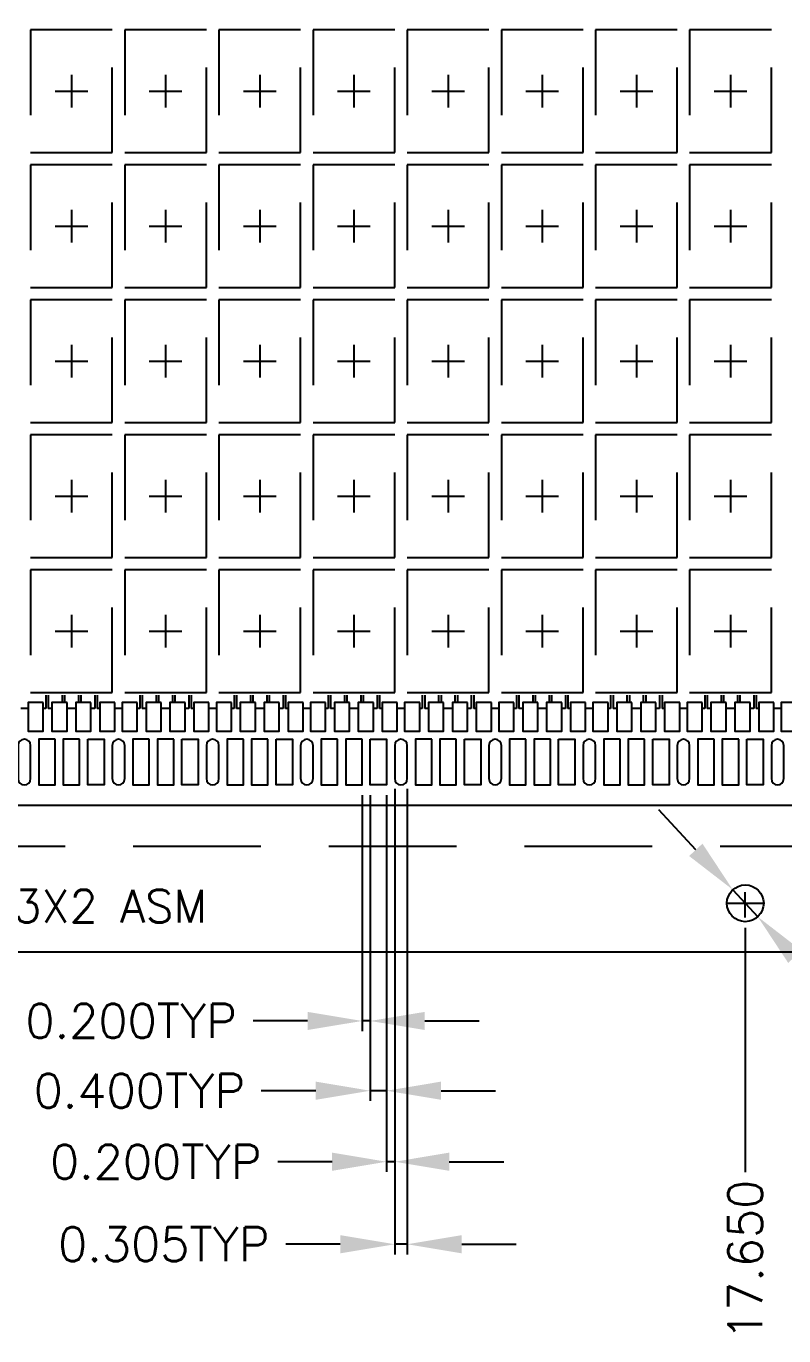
# Model space of a CAD drawing. Header units: millimetres. Extents: x 403.54 to 411.78, y 94.48 to 99.97.
# Drawn here: x 406.59 to 407.703, y 94.486 to 96.409 of the extents above; entities that cross this region are included whole.
import ezdxf

# ---------------------------------------------------------------- set-up
doc = ezdxf.new("R2010")
doc.units = ezdxf.units.MM
doc.header["$LTSCALE"] = 0.5
doc.header["$PDMODE"] = 98
doc.linetypes.add('CENTER', pattern=[50.8, 31.75, -6.35, 6.35, -6.35])
doc.linetypes.add('HIDDEN', pattern=[0.375, 0.25, -0.125])
for name, color, linetype in [('1D', 4, 'Continuous'), ('BTM', 7, 'HIDDEN'), ('CEN', 2, 'CENTER'), ('DIMENSION', 3, 'Continuous')]:
    doc.layers.add(name, color=color, linetype=linetype)
doc.styles.add('ROMANS', font='romans.shx', dxfattribs={"bigfont": 'AllInOneBig.shx'})
doc.styles.add('SIMPLEX', font='simplex.shx', dxfattribs={"bigfont": 'AllInOneBig.shx'})
doc.dimstyles.new('Standard2', dxfattribs={"dimtxt": 0.05, "dimasz": 0.08, "dimexe": 0.015, "dimexo": 0.015, "dimgap": 0.01, "dimtad": 1, "dimdec": 3, "dimlfac": 16.666667, "dimrnd": 0.0005, "dimzin": 1, "dimtxsty": 'SIMPLEX', "dimcen": 0.015, "dimclrd": 256, "dimclre": 256, "dimclrt": 256, "dimazin": 3, "dimtp": 0.03, "dimtm": 0.05, "dimtfac": 0.8, "dimtdec": 3, "dimtmove": 0, "dimatfit": 3, "dimfxl": 0.05, "dimtzin": 4, "dimlwd": -1, "dimlwe": -1})

# ---------------------------------------------------------------- blocks, each defined once
blk = doc.blocks.new('*D11')
at = {"layer": 'Defpoints', "color": 0, "ltscale": 0.1, "transparency": 16777216}
for p in [(406.5872, 97.1071), (408.492, 95.0491), (409.1126, 95.0491)]:
    blk.add_point(p, dxfattribs=at)
at = {"layer": 'DIMENSION', "ltscale": 0.1, "transparency": 16777216}
blk.add_line((408.507, 95.0491), (409.1126, 95.0491), dxfattribs=at)
at = {"layer": 'DIMENSION', "ltscale": 0.1, "transparency": 16777216, "insert": (409.2464, 95.0491), "char_height": 0.05, "attachment_point": 5, "style": 'SIMPLEX'}
blk.add_mtext('\\A1;34.300', dxfattribs=at)
blk = doc.blocks.new('*D27')
at = {"layer": 'Defpoints', "color": 0, "transparency": 16777216}
for p in [(406.5872, 97.1071), (408.492, 95.1871), (409.1126, 95.1485)]:
    blk.add_point(p, dxfattribs=at)
at = {"layer": 'DIMENSION', "transparency": 16777216}
for p, q in [((408.507, 95.1871), (408.7926, 95.1871)), ((408.7926, 95.1871), (408.9526, 95.1485)), ((408.9526, 95.1485), (409.1126, 95.1485))]:
    blk.add_line(p, q, dxfattribs=at)
at = {"layer": 'DIMENSION', "transparency": 16777216, "insert": (409.2464, 95.1485), "char_height": 0.05, "attachment_point": 5, "style": 'SIMPLEX'}
blk.add_mtext('\\A1;32.000', dxfattribs=at)
blk = doc.blocks.new('*D28')
at = {"layer": 'Defpoints', "color": 0, "ltscale": 0.1, "transparency": 16777216}
for p in [(406.5872, 97.1071), (408.492, 95.1871), (408.492, 94.7262)]:
    blk.add_point(p, dxfattribs=at)
at = {"layer": 'DIMENSION', "ltscale": 0.1, "transparency": 16777216}
blk.add_line((408.492, 95.1721), (408.492, 94.7262), dxfattribs=at)
at = {"layer": 'DIMENSION', "color": 1, "ltscale": 0.1, "transparency": 16777216, "insert": (408.492, 94.5972), "char_height": 0.05, "attachment_point": 5, "rotation": 90, "style": 'SIMPLEX'}
blk.add_mtext('\\A1;{\\C256;31.747}', dxfattribs=at)
blk = doc.blocks.new('*D29')
at = {"layer": 'Defpoints', "color": 0, "ltscale": 0.1, "transparency": 16777216}
for p in [(406.5872, 97.1071), (407.6462, 95.1002), (407.6462, 94.7262)]:
    blk.add_point(p, dxfattribs=at)
at = {"layer": 'DIMENSION', "ltscale": 0.1, "transparency": 16777216}
blk.add_line((407.6462, 95.0852), (407.6462, 94.7262), dxfattribs=at)
at = {"layer": 'DIMENSION', "ltscale": 0.1, "transparency": 16777216, "insert": (407.6462, 94.5972), "char_height": 0.05, "attachment_point": 5, "rotation": 90, "style": 'SIMPLEX'}
blk.add_mtext('\\A1;17.650', dxfattribs=at)
blk = doc.blocks.new('*D30')
at = {"layer": 'Defpoints', "color": 0, "ltscale": 0.1, "transparency": 16777216}
for p in [(407.6279, 95.1409), (407.6646, 95.1012)]:
    blk.add_point(p, dxfattribs=at)
at = {"layer": 'DIMENSION', "linetype": 'ByBlock', "ltscale": 0.1, "transparency": 16777216}
for p, q in [((407.5735, 95.1995), (407.5191, 95.2582)), ((407.6279, 95.1409), (407.6646, 95.1012)), ((407.7733, 94.9839), (407.7189, 95.0426))]:
    blk.add_line(p, q, dxfattribs=at)
at = {"layer": 'DIMENSION', "ltscale": 0.1, "transparency": 16777216}
for points in [[(407.5833, 95.2086), (407.5637, 95.1905), (407.6279, 95.1409)], [(407.7287, 95.0516), (407.7092, 95.0335), (407.6646, 95.1012)]]:
    blk.add_solid(points, dxfattribs=at)
at = {"layer": 'DIMENSION', "ltscale": 0.1, "transparency": 16777216, "insert": (407.9573, 94.7853), "char_height": 0.05, "attachment_point": 5, "rotation": 312.8162, "style": 'SIMPLEX'}
blk.add_mtext('\\A1;∅0.900%%P0.025', dxfattribs=at)
blk = doc.blocks.new('*D51')
at = {"layer": 'Defpoints', "color": 0, "transparency": 16777216}
for p in [(408.612, 95.1183), (404.7345, 95.0491), (408.492, 95.0491), (408.492, 95.0491), (408.0789, 94.9762)]:
    blk.add_point(p, dxfattribs=at)
at = {"layer": 'DIMENSION', "transparency": 16777216}
blk.add_line((408.479, 95.0416), (408.1157, 94.8318), dxfattribs=at)
blk.add_arc((408.492, 95.0491), 0.4195, 190.9423, 199.0577, dxfattribs=at)
for points in [[(408.0669, 94.9681), (408.0934, 94.9707), (408.0725, 95.0491)], [(408.1076, 94.9176), (408.0834, 94.9065), (408.1287, 94.8393)]]:
    blk.add_solid(points, dxfattribs=at)
at = {"layer": 'DIMENSION', "transparency": 16777216, "insert": (408.1776, 94.7713), "char_height": 0.05, "attachment_point": 5, "rotation": 311.4489, "style": 'SIMPLEX'}
blk.add_mtext('\\A1;30°', dxfattribs=at)
blk = doc.blocks.new('*D135')
at = {"layer": 'Defpoints', "color": 0, "ltscale": 0.1, "transparency": 16777216}
for p in [(407.1313, 95.3042), (407.1496, 95.3042), (407.1313, 94.6202)]:
    blk.add_point(p, dxfattribs=at)
at = {"layer": 'DIMENSION', "ltscale": 0.1, "transparency": 16777216}
for p, q in [((407.1313, 95.2892), (407.1313, 94.6052)), ((407.1496, 95.2892), (407.1496, 94.6052)), ((407.0513, 94.6202), (406.9713, 94.6202)), ((407.1496, 94.6202), (407.1313, 94.6202)), ((407.2296, 94.6202), (407.3096, 94.6202))]:
    blk.add_line(p, q, dxfattribs=at)
for points in [[(407.0513, 94.6336), (407.0513, 94.6069), (407.1313, 94.6202)], [(407.2296, 94.6336), (407.2296, 94.6069), (407.1496, 94.6202)]]:
    blk.add_solid(points, dxfattribs=at)
at = {"layer": 'DIMENSION', "ltscale": 0.1, "transparency": 16777216, "insert": (406.7922, 94.6202), "char_height": 0.05, "attachment_point": 5, "style": 'SIMPLEX'}
blk.add_mtext('\\A1;0.305TYP', dxfattribs=at)
blk = doc.blocks.new('*D136')
at = {"layer": 'Defpoints', "color": 0, "ltscale": 0.1, "transparency": 16777216}
for p in [(407.1313, 95.3042), (407.1193, 95.2951), (407.1193, 94.7414)]:
    blk.add_point(p, dxfattribs=at)
at = {"layer": 'DIMENSION', "ltscale": 0.1, "transparency": 16777216}
for p, q in [((407.1313, 95.2892), (407.1313, 94.7264)), ((407.1193, 95.2801), (407.1193, 94.7264)), ((407.0393, 94.7414), (406.9593, 94.7414)), ((407.1313, 94.7414), (407.1193, 94.7414)), ((407.2113, 94.7414), (407.2913, 94.7414))]:
    blk.add_line(p, q, dxfattribs=at)
for points in [[(407.0393, 94.7548), (407.0393, 94.7281), (407.1193, 94.7414)], [(407.2113, 94.7548), (407.2113, 94.7281), (407.1313, 94.7414)]]:
    blk.add_solid(points, dxfattribs=at)
at = {"layer": 'DIMENSION', "ltscale": 0.1, "transparency": 16777216, "insert": (406.7802, 94.7414), "char_height": 0.05, "attachment_point": 5, "style": 'SIMPLEX'}
blk.add_mtext('\\A1;0.200TYP', dxfattribs=at)
blk = doc.blocks.new('*D137')
at = {"layer": 'Defpoints', "color": 0, "ltscale": 0.1, "transparency": 16777216}
for p in [(407.0953, 95.2951), (407.1193, 95.2951), (407.0953, 94.8457)]:
    blk.add_point(p, dxfattribs=at)
at = {"layer": 'DIMENSION', "ltscale": 0.1, "transparency": 16777216}
for p, q in [((407.0953, 95.2801), (407.0953, 94.8307)), ((407.1193, 95.2801), (407.1193, 94.8307)), ((407.0153, 94.8457), (406.9353, 94.8457)), ((407.1193, 94.8457), (407.0953, 94.8457)), ((407.1993, 94.8457), (407.2793, 94.8457))]:
    blk.add_line(p, q, dxfattribs=at)
for points in [[(407.0153, 94.8591), (407.0153, 94.8324), (407.0953, 94.8457)], [(407.1993, 94.8591), (407.1993, 94.8324), (407.1193, 94.8457)]]:
    blk.add_solid(points, dxfattribs=at)
at = {"layer": 'DIMENSION', "ltscale": 0.1, "transparency": 16777216, "insert": (406.7562, 94.8457), "char_height": 0.05, "attachment_point": 5, "style": 'SIMPLEX'}
blk.add_mtext('\\A1;0.400TYP', dxfattribs=at)
blk = doc.blocks.new('*D139')
at = {"layer": 'Defpoints', "color": 0, "ltscale": 0.1, "transparency": 16777216}
for p in [(407.0833, 95.2951), (407.0953, 95.2951), (407.0833, 94.9482)]:
    blk.add_point(p, dxfattribs=at)
at = {"layer": 'DIMENSION', "ltscale": 0.1, "transparency": 16777216}
for p, q in [((407.0833, 95.2801), (407.0833, 94.9332)), ((407.0953, 95.2801), (407.0953, 94.9332)), ((407.0033, 94.9482), (406.9233, 94.9482)), ((407.0953, 94.9482), (407.0833, 94.9482)), ((407.1753, 94.9482), (407.2553, 94.9482))]:
    blk.add_line(p, q, dxfattribs=at)
for points in [[(407.0033, 94.9615), (407.0033, 94.9349), (407.0833, 94.9482)], [(407.1753, 94.9615), (407.1753, 94.9349), (407.0953, 94.9482)]]:
    blk.add_solid(points, dxfattribs=at)
at = {"layer": 'DIMENSION', "ltscale": 0.1, "transparency": 16777216, "insert": (406.7442, 94.9482), "char_height": 0.05, "attachment_point": 5, "style": 'SIMPLEX'}
blk.add_mtext('\\A1;0.200TYP', dxfattribs=at)

msp = doc.modelspace()

# ---------------------------------------------------------------- linework, layer by layer
msp.add_line((408.492031, 95.049054), (404.734511, 95.049054))
at = {"color": 1, "linetype": 'HIDDEN'}
for points in [[(406.716361, 96.223854), (406.716361, 96.403854), (406.596361, 96.403854), (406.596361, 96.223854)], [(406.854661, 96.223854), (406.854661, 96.403854), (406.734661, 96.403854), (406.734661, 96.223854)], [(406.992961, 96.223854), (406.992961, 96.403854), (406.872961, 96.403854), (406.872961, 96.223854)], [(407.131261, 96.223854), (407.131261, 96.403854), (407.011261, 96.403854), (407.011261, 96.223854)], [(407.269561, 96.223854), (407.269561, 96.403854), (407.149561, 96.403854), (407.149561, 96.223854)], [(407.407861, 96.223854), (407.407861, 96.403854), (407.287861, 96.403854), (407.287861, 96.223854)], [(407.546161, 96.223854), (407.546161, 96.403854), (407.426161, 96.403854), (407.426161, 96.223854)], [(407.684461, 96.223854), (407.684461, 96.403854), (407.564461, 96.403854), (407.564461, 96.223854)], [(406.716361, 96.025554), (406.716361, 96.205554), (406.596361, 96.205554), (406.596361, 96.025554)], [(406.854661, 96.025554), (406.854661, 96.205554), (406.734661, 96.205554), (406.734661, 96.025554)], [(406.992961, 96.025554), (406.992961, 96.205554), (406.872961, 96.205554), (406.872961, 96.025554)], [(407.131261, 96.025554), (407.131261, 96.205554), (407.011261, 96.205554), (407.011261, 96.025554)], [(407.269561, 96.025554), (407.269561, 96.205554), (407.149561, 96.205554), (407.149561, 96.025554)], [(407.407861, 96.025554), (407.407861, 96.205554), (407.287861, 96.205554), (407.287861, 96.025554)], [(407.546161, 96.025554), (407.546161, 96.205554), (407.426161, 96.205554), (407.426161, 96.025554)], [(407.684461, 96.025554), (407.684461, 96.205554), (407.564461, 96.205554), (407.564461, 96.025554)], [(406.716361, 95.827254), (406.716361, 96.007254), (406.596361, 96.007254), (406.596361, 95.827254)], [(406.854661, 95.827254), (406.854661, 96.007254), (406.734661, 96.007254), (406.734661, 95.827254)], [(406.992961, 95.827254), (406.992961, 96.007254), (406.872961, 96.007254), (406.872961, 95.827254)], [(407.131261, 95.827254), (407.131261, 96.007254), (407.011261, 96.007254), (407.011261, 95.827254)], [(407.269561, 95.827254), (407.269561, 96.007254), (407.149561, 96.007254), (407.149561, 95.827254)], [(407.407861, 95.827254), (407.407861, 96.007254), (407.287861, 96.007254), (407.287861, 95.827254)], [(407.546161, 95.827254), (407.546161, 96.007254), (407.426161, 96.007254), (407.426161, 95.827254)], [(407.684461, 95.827254), (407.684461, 96.007254), (407.564461, 96.007254), (407.564461, 95.827254)], [(406.716361, 95.628954), (406.716361, 95.808954), (406.596361, 95.808954), (406.596361, 95.628954)], [(406.854661, 95.628954), (406.854661, 95.808954), (406.734661, 95.808954), (406.734661, 95.628954)], [(406.992961, 95.628954), (406.992961, 95.808954), (406.872961, 95.808954), (406.872961, 95.628954)], [(407.131261, 95.628954), (407.131261, 95.808954), (407.011261, 95.808954), (407.011261, 95.628954)], [(407.269561, 95.628954), (407.269561, 95.808954), (407.149561, 95.808954), (407.149561, 95.628954)], [(407.407861, 95.628954), (407.407861, 95.808954), (407.287861, 95.808954), (407.287861, 95.628954)], [(407.546161, 95.628954), (407.546161, 95.808954), (407.426161, 95.808954), (407.426161, 95.628954)], [(407.684461, 95.628954), (407.684461, 95.808954), (407.564461, 95.808954), (407.564461, 95.628954)], [(406.716361, 95.430654), (406.716361, 95.610654), (406.596361, 95.610654), (406.596361, 95.430654)], [(406.854661, 95.430654), (406.854661, 95.610654), (406.734661, 95.610654), (406.734661, 95.430654)], [(406.992961, 95.430654), (406.992961, 95.610654), (406.872961, 95.610654), (406.872961, 95.430654)], [(407.131261, 95.430654), (407.131261, 95.610654), (407.011261, 95.610654), (407.011261, 95.430654)], [(407.269561, 95.430654), (407.269561, 95.610654), (407.149561, 95.610654), (407.149561, 95.430654)], [(407.407861, 95.430654), (407.407861, 95.610654), (407.287861, 95.610654), (407.287861, 95.430654)], [(407.546161, 95.430654), (407.546161, 95.610654), (407.426161, 95.610654), (407.426161, 95.430654)], [(407.684461, 95.430654), (407.684461, 95.610654), (407.564461, 95.610654), (407.564461, 95.430654)]]:
    msp.add_lwpolyline(points, close=True, dxfattribs=at)
at = {"ltscale": 0.02}
for points in [[(406.614811, 95.416104), (406.592611, 95.416104), (406.592611, 95.374104), (406.614811, 95.374104)], [(406.649911, 95.416104), (406.627711, 95.416104), (406.627711, 95.374104), (406.649911, 95.374104)], [(406.685011, 95.416104), (406.662811, 95.416104), (406.662811, 95.374104), (406.685011, 95.374104)], [(406.720111, 95.416104), (406.697911, 95.416104), (406.697911, 95.374104), (406.720111, 95.374104)], [(406.753111, 95.416104), (406.730911, 95.416104), (406.730911, 95.374104), (406.753111, 95.374104)], [(406.788211, 95.416104), (406.766011, 95.416104), (406.766011, 95.374104), (406.788211, 95.374104)], [(406.823311, 95.416104), (406.801111, 95.416104), (406.801111, 95.374104), (406.823311, 95.374104)], [(406.858411, 95.416104), (406.836211, 95.416104), (406.836211, 95.374104), (406.858411, 95.374104)], [(406.891411, 95.416104), (406.869211, 95.416104), (406.869211, 95.374104), (406.891411, 95.374104)], [(406.926511, 95.416104), (406.904311, 95.416104), (406.904311, 95.374104), (406.926511, 95.374104)], [(406.961611, 95.416104), (406.939411, 95.416104), (406.939411, 95.374104), (406.961611, 95.374104)], [(406.996711, 95.416104), (406.974511, 95.416104), (406.974511, 95.374104), (406.996711, 95.374104)], [(407.029711, 95.416104), (407.007511, 95.416104), (407.007511, 95.374104), (407.029711, 95.374104)], [(407.064811, 95.416104), (407.042611, 95.416104), (407.042611, 95.374104), (407.064811, 95.374104)], [(407.099911, 95.416104), (407.077711, 95.416104), (407.077711, 95.374104), (407.099911, 95.374104)], [(407.135011, 95.416104), (407.112811, 95.416104), (407.112811, 95.374104), (407.135011, 95.374104)], [(407.168011, 95.416104), (407.145811, 95.416104), (407.145811, 95.374104), (407.168011, 95.374104)], [(407.203111, 95.416104), (407.180911, 95.416104), (407.180911, 95.374104), (407.203111, 95.374104)], [(407.238211, 95.416104), (407.216011, 95.416104), (407.216011, 95.374104), (407.238211, 95.374104)], [(407.273311, 95.416104), (407.251111, 95.416104), (407.251111, 95.374104), (407.273311, 95.374104)], [(407.306311, 95.416104), (407.284111, 95.416104), (407.284111, 95.374104), (407.306311, 95.374104)], [(407.341411, 95.416104), (407.319211, 95.416104), (407.319211, 95.374104), (407.341411, 95.374104)], [(407.376511, 95.416104), (407.354311, 95.416104), (407.354311, 95.374104), (407.376511, 95.374104)], [(407.411611, 95.416104), (407.389411, 95.416104), (407.389411, 95.374104), (407.411611, 95.374104)], [(407.444611, 95.416104), (407.422411, 95.416104), (407.422411, 95.374104), (407.444611, 95.374104)], [(407.479711, 95.416104), (407.457511, 95.416104), (407.457511, 95.374104), (407.479711, 95.374104)], [(407.514811, 95.416104), (407.492611, 95.416104), (407.492611, 95.374104), (407.514811, 95.374104)], [(407.549911, 95.416104), (407.527711, 95.416104), (407.527711, 95.374104), (407.549911, 95.374104)], [(407.582911, 95.416104), (407.560711, 95.416104), (407.560711, 95.374104), (407.582911, 95.374104)], [(407.618011, 95.416104), (407.595811, 95.416104), (407.595811, 95.374104), (407.618011, 95.374104)], [(407.653111, 95.416104), (407.630911, 95.416104), (407.630911, 95.374104), (407.653111, 95.374104)], [(407.688211, 95.416104), (407.666011, 95.416104), (407.666011, 95.374104), (407.688211, 95.374104)], [(407.721211, 95.416104), (407.699011, 95.416104), (407.699011, 95.374104), (407.721211, 95.374104)]]:
    msp.add_lwpolyline(points, close=True, dxfattribs=at)
for points in [[(406.578061, 95.304204, 1), (406.596361, 95.304204), (406.596361, 95.352954, 1), (406.578061, 95.352954)], [(406.716361, 95.304204, 1), (406.734661, 95.304204), (406.734661, 95.352954, 1), (406.716361, 95.352954)], [(406.854661, 95.304204, 1), (406.872961, 95.304204), (406.872961, 95.352954, 1), (406.854661, 95.352954)], [(406.992961, 95.304204, 1), (407.011261, 95.304204), (407.011261, 95.352954, 1), (406.992961, 95.352954)], [(407.131261, 95.304204, 1), (407.149561, 95.304204), (407.149561, 95.352954, 1), (407.131261, 95.352954)], [(407.269561, 95.304204, 1), (407.287861, 95.304204), (407.287861, 95.352954, 1), (407.269561, 95.352954)], [(407.407861, 95.304204, 1), (407.426161, 95.304204), (407.426161, 95.352954, 1), (407.407861, 95.352954)], [(407.546161, 95.304204, 1), (407.564461, 95.304204), (407.564461, 95.352954, 1), (407.546161, 95.352954)], [(407.684461, 95.304204, 1), (407.702761, 95.304204), (407.702761, 95.352954, 1), (407.684461, 95.352954)]]:
    msp.add_lwpolyline(points, format="xyb", close=True)
at = {"color": 0}
msp.add_circle((407.646211, 95.121054), 0.027, dxfattribs=at)
at = {"layer": '1D'}
msp.add_line((404.778211, 95.265054), (408.396211, 95.265054), dxfattribs=at)
at = {"layer": '1D', "color": 2, "linetype": 'HIDDEN', "ltscale": 1.5}
msp.add_line((404.734511, 95.205054), (408.582031, 95.205054), dxfattribs=at)
at = {"layer": '1D', "linetype": 'CENTER'}
for p, q in [((407.646211, 95.100219), (407.646211, 95.137329)), ((407.61925, 95.121054), (407.673172, 95.121054))]:
    msp.add_line(p, q, dxfattribs=at)
at = {"layer": '1D', "color": 0, "ltscale": 0.1}
for points in [[(406.632361, 95.362104), (406.608361, 95.362104), (406.608361, 95.295054), (406.632361, 95.295054)], [(406.668361, 95.362104), (406.644361, 95.362104), (406.644361, 95.295054), (406.668361, 95.295054)], [(406.680361, 95.362104), (406.704361, 95.362104), (406.704361, 95.295054), (406.680361, 95.295054)], [(406.770661, 95.362104), (406.746661, 95.362104), (406.746661, 95.295054), (406.770661, 95.295054)], [(406.806661, 95.362104), (406.782661, 95.362104), (406.782661, 95.295054), (406.806661, 95.295054)], [(406.818661, 95.362104), (406.842661, 95.362104), (406.842661, 95.295054), (406.818661, 95.295054)], [(406.908961, 95.362104), (406.884961, 95.362104), (406.884961, 95.295054), (406.908961, 95.295054)], [(406.944961, 95.362104), (406.920961, 95.362104), (406.920961, 95.295054), (406.944961, 95.295054)], [(406.956961, 95.362104), (406.980961, 95.362104), (406.980961, 95.295054), (406.956961, 95.295054)], [(407.047261, 95.362104), (407.023261, 95.362104), (407.023261, 95.295054), (407.047261, 95.295054)], [(407.083261, 95.362104), (407.059261, 95.362104), (407.059261, 95.295054), (407.083261, 95.295054)], [(407.095261, 95.362104), (407.119261, 95.362104), (407.119261, 95.295054), (407.095261, 95.295054)], [(407.185561, 95.362104), (407.161561, 95.362104), (407.161561, 95.295054), (407.185561, 95.295054)], [(407.221561, 95.362104), (407.197561, 95.362104), (407.197561, 95.295054), (407.221561, 95.295054)], [(407.233561, 95.362104), (407.257561, 95.362104), (407.257561, 95.295054), (407.233561, 95.295054)], [(407.323861, 95.362104), (407.299861, 95.362104), (407.299861, 95.295054), (407.323861, 95.295054)], [(407.359861, 95.362104), (407.335861, 95.362104), (407.335861, 95.295054), (407.359861, 95.295054)], [(407.371861, 95.362104), (407.395861, 95.362104), (407.395861, 95.295054), (407.371861, 95.295054)], [(407.462161, 95.362104), (407.438161, 95.362104), (407.438161, 95.295054), (407.462161, 95.295054)], [(407.498161, 95.362104), (407.474161, 95.362104), (407.474161, 95.295054), (407.498161, 95.295054)], [(407.510161, 95.362104), (407.534161, 95.362104), (407.534161, 95.295054), (407.510161, 95.295054)], [(407.600461, 95.362104), (407.576461, 95.362104), (407.576461, 95.295054), (407.600461, 95.295054)], [(407.636461, 95.362104), (407.612461, 95.362104), (407.612461, 95.295054), (407.636461, 95.295054)], [(407.648461, 95.362104), (407.672461, 95.362104), (407.672461, 95.295054), (407.648461, 95.295054)]]:
    msp.add_lwpolyline(points, close=True, dxfattribs=at)
at = {"layer": 'BTM', "ltscale": 0.02}
for p, q in [((406.618561, 95.426904), (406.618561, 95.407104)), ((406.622161, 95.426904), (406.622161, 95.407104)), ((406.642561, 95.426904), (406.642561, 95.416104)), ((406.646161, 95.426904), (406.646161, 95.416104)), ((406.666561, 95.426904), (406.666561, 95.416104)), ((406.670161, 95.426904), (406.670161, 95.416104)), ((406.690561, 95.426904), (406.690561, 95.407104)), ((406.694161, 95.426904), (406.694161, 95.407104)), ((406.756861, 95.426904), (406.756861, 95.407104)), ((406.760461, 95.426904), (406.760461, 95.407104)), ((406.780861, 95.426904), (406.780861, 95.416104)), ((406.784461, 95.426904), (406.784461, 95.416104)), ((406.804861, 95.426904), (406.804861, 95.416104)), ((406.808461, 95.426904), (406.808461, 95.416104)), ((406.828861, 95.426904), (406.828861, 95.407104)), ((406.832461, 95.426904), (406.832461, 95.407104)), ((406.895161, 95.426904), (406.895161, 95.407104)), ((406.898761, 95.426904), (406.898761, 95.407104)), ((406.919161, 95.426904), (406.919161, 95.416104)), ((406.922761, 95.426904), (406.922761, 95.416104)), ((406.943161, 95.426904), (406.943161, 95.416104)), ((406.946761, 95.426904), (406.946761, 95.416104)), ((406.967161, 95.426904), (406.967161, 95.407104)), ((406.970761, 95.426904), (406.970761, 95.407104)), ((407.033461, 95.426904), (407.033461, 95.407104)), ((407.037061, 95.426904), (407.037061, 95.407104)), ((407.057461, 95.426904), (407.057461, 95.416104)), ((407.061061, 95.426904), (407.061061, 95.416104)), ((407.081461, 95.426904), (407.081461, 95.416104)), ((407.085061, 95.426904), (407.085061, 95.416104)), ((407.105461, 95.426904), (407.105461, 95.407104)), ((407.109061, 95.426904), (407.109061, 95.407104)), ((407.171761, 95.426904), (407.171761, 95.407104)), ((407.175361, 95.426904), (407.175361, 95.407104)), ((407.195761, 95.426904), (407.195761, 95.416104)), ((407.199361, 95.426904), (407.199361, 95.416104)), ((407.219761, 95.426904), (407.219761, 95.416104)), ((407.223361, 95.426904), (407.223361, 95.416104)), ((407.243761, 95.426904), (407.243761, 95.407104)), ((407.247361, 95.426904), (407.247361, 95.407104)), ((407.310061, 95.426904), (407.310061, 95.407104)), ((407.313661, 95.426904), (407.313661, 95.407104)), ((407.334061, 95.426904), (407.334061, 95.416104)), ((407.337661, 95.426904), (407.337661, 95.416104)), ((407.358061, 95.426904), (407.358061, 95.416104)), ((407.361661, 95.426904), (407.361661, 95.416104)), ((407.382061, 95.426904), (407.382061, 95.407104)), ((407.385661, 95.426904), (407.385661, 95.407104)), ((407.448361, 95.426904), (407.448361, 95.407104)), ((407.451961, 95.426904), (407.451961, 95.407104)), ((407.472361, 95.426904), (407.472361, 95.416104)), ((407.475961, 95.426904), (407.475961, 95.416104)), ((407.496361, 95.426904), (407.496361, 95.416104)), ((407.499961, 95.426904), (407.499961, 95.416104)), ((407.520361, 95.426904), (407.520361, 95.407104)), ((407.523961, 95.426904), (407.523961, 95.407104)), ((407.586661, 95.426904), (407.586661, 95.407104)), ((407.590261, 95.426904), (407.590261, 95.407104)), ((407.610661, 95.426904), (407.610661, 95.416104)), ((407.614261, 95.426904), (407.614261, 95.416104)), ((407.634661, 95.426904), (407.634661, 95.416104)), ((407.638261, 95.426904), (407.638261, 95.416104)), ((407.658661, 95.426904), (407.658661, 95.407104)), ((407.662261, 95.426904), (407.662261, 95.407104)), ((406.592611, 95.407104), (406.581811, 95.407104)), ((406.618561, 95.407104), (406.614811, 95.407104)), ((406.627711, 95.407104), (406.622161, 95.407104)), ((406.662811, 95.407104), (406.649911, 95.407104)), ((406.690561, 95.407104), (406.685011, 95.407104)), ((406.697911, 95.407104), (406.694161, 95.407104)), ((406.730911, 95.407104), (406.720111, 95.407104)), ((406.756861, 95.407104), (406.753111, 95.407104)), ((406.766011, 95.407104), (406.760461, 95.407104)), ((406.801111, 95.407104), (406.788211, 95.407104)), ((406.828861, 95.407104), (406.823311, 95.407104)), ((406.836211, 95.407104), (406.832461, 95.407104)), ((406.869211, 95.407104), (406.858411, 95.407104)), ((406.895161, 95.407104), (406.891411, 95.407104)), ((406.904311, 95.407104), (406.898761, 95.407104)), ((406.939411, 95.407104), (406.926511, 95.407104)), ((406.967161, 95.407104), (406.961611, 95.407104)), ((406.974511, 95.407104), (406.970761, 95.407104)), ((407.007511, 95.407104), (406.996711, 95.407104)), ((407.033461, 95.407104), (407.029711, 95.407104)), ((407.042611, 95.407104), (407.037061, 95.407104)), ((407.077711, 95.407104), (407.064811, 95.407104)), ((407.105461, 95.407104), (407.099911, 95.407104)), ((407.112811, 95.407104), (407.109061, 95.407104)), ((407.145811, 95.407104), (407.135011, 95.407104)), ((407.171761, 95.407104), (407.168011, 95.407104)), ((407.180911, 95.407104), (407.175361, 95.407104)), ((407.216011, 95.407104), (407.203111, 95.407104)), ((407.243761, 95.407104), (407.238211, 95.407104)), ((407.251111, 95.407104), (407.247361, 95.407104)), ((407.284111, 95.407104), (407.273311, 95.407104)), ((407.310061, 95.407104), (407.306311, 95.407104)), ((407.319211, 95.407104), (407.313661, 95.407104)), ((407.354311, 95.407104), (407.341411, 95.407104)), ((407.382061, 95.407104), (407.376511, 95.407104)), ((407.389411, 95.407104), (407.385661, 95.407104)), ((407.422411, 95.407104), (407.411611, 95.407104)), ((407.448361, 95.407104), (407.444611, 95.407104)), ((407.457511, 95.407104), (407.451961, 95.407104)), ((407.492611, 95.407104), (407.479711, 95.407104)), ((407.520361, 95.407104), (407.514811, 95.407104)), ((407.527711, 95.407104), (407.523961, 95.407104)), ((407.560711, 95.407104), (407.549911, 95.407104)), ((407.586661, 95.407104), (407.582911, 95.407104)), ((407.595811, 95.407104), (407.590261, 95.407104)), ((407.630911, 95.407104), (407.618011, 95.407104)), ((407.658661, 95.407104), (407.653111, 95.407104)), ((407.666011, 95.407104), (407.662261, 95.407104)), ((407.699011, 95.407104), (407.688211, 95.407104))]:
    msp.add_line(p, q, dxfattribs=at)
at = {"layer": 'CEN', "linetype": 'CENTER', "ltscale": 0.3}
for p, q in [((406.656361, 96.337854), (406.656361, 96.289854)), ((406.794661, 96.337854), (406.794661, 96.289854)), ((406.932961, 96.337854), (406.932961, 96.289854)), ((407.071261, 96.337854), (407.071261, 96.289854)), ((407.209561, 96.337854), (407.209561, 96.289854)), ((407.347861, 96.337854), (407.347861, 96.289854)), ((407.486161, 96.337854), (407.486161, 96.289854)), ((407.624461, 96.337854), (407.624461, 96.289854)), ((406.632361, 96.313854), (406.680361, 96.313854)), ((406.770661, 96.313854), (406.818661, 96.313854)), ((406.908961, 96.313854), (406.956961, 96.313854)), ((407.047261, 96.313854), (407.095261, 96.313854)), ((407.185561, 96.313854), (407.233561, 96.313854)), ((407.323861, 96.313854), (407.371861, 96.313854)), ((407.462161, 96.313854), (407.510161, 96.313854)), ((407.600461, 96.313854), (407.648461, 96.313854)), ((406.656361, 96.139554), (406.656361, 96.091554)), ((406.794661, 96.139554), (406.794661, 96.091554)), ((406.932961, 96.139554), (406.932961, 96.091554)), ((407.071261, 96.139554), (407.071261, 96.091554)), ((407.209561, 96.139554), (407.209561, 96.091554)), ((407.347861, 96.139554), (407.347861, 96.091554)), ((407.486161, 96.139554), (407.486161, 96.091554)), ((407.624461, 96.139554), (407.624461, 96.091554)), ((406.632361, 96.115554), (406.680361, 96.115554)), ((406.770661, 96.115554), (406.818661, 96.115554)), ((406.908961, 96.115554), (406.956961, 96.115554)), ((407.047261, 96.115554), (407.095261, 96.115554)), ((407.185561, 96.115554), (407.233561, 96.115554)), ((407.323861, 96.115554), (407.371861, 96.115554)), ((407.462161, 96.115554), (407.510161, 96.115554)), ((407.600461, 96.115554), (407.648461, 96.115554)), ((406.656361, 95.941254), (406.656361, 95.893254)), ((406.794661, 95.941254), (406.794661, 95.893254)), ((406.932961, 95.941254), (406.932961, 95.893254)), ((407.071261, 95.941254), (407.071261, 95.893254)), ((407.209561, 95.941254), (407.209561, 95.893254)), ((407.347861, 95.941254), (407.347861, 95.893254)), ((407.486161, 95.941254), (407.486161, 95.893254)), ((407.624461, 95.941254), (407.624461, 95.893254)), ((406.632361, 95.917254), (406.680361, 95.917254)), ((406.770661, 95.917254), (406.818661, 95.917254)), ((406.908961, 95.917254), (406.956961, 95.917254)), ((407.047261, 95.917254), (407.095261, 95.917254)), ((407.185561, 95.917254), (407.233561, 95.917254)), ((407.323861, 95.917254), (407.371861, 95.917254)), ((407.462161, 95.917254), (407.510161, 95.917254)), ((407.600461, 95.917254), (407.648461, 95.917254)), ((406.656361, 95.742954), (406.656361, 95.694954)), ((406.794661, 95.742954), (406.794661, 95.694954)), ((406.932961, 95.742954), (406.932961, 95.694954)), ((407.071261, 95.742954), (407.071261, 95.694954)), ((407.209561, 95.742954), (407.209561, 95.694954)), ((407.347861, 95.742954), (407.347861, 95.694954)), ((407.486161, 95.742954), (407.486161, 95.694954)), ((407.624461, 95.742954), (407.624461, 95.694954)), ((406.632361, 95.718954), (406.680361, 95.718954)), ((406.770661, 95.718954), (406.818661, 95.718954)), ((406.908961, 95.718954), (406.956961, 95.718954)), ((407.047261, 95.718954), (407.095261, 95.718954)), ((407.185561, 95.718954), (407.233561, 95.718954)), ((407.323861, 95.718954), (407.371861, 95.718954)), ((407.462161, 95.718954), (407.510161, 95.718954)), ((407.600461, 95.718954), (407.648461, 95.718954)), ((406.656361, 95.544654), (406.656361, 95.496654)), ((406.794661, 95.544654), (406.794661, 95.496654)), ((406.932961, 95.544654), (406.932961, 95.496654)), ((407.071261, 95.544654), (407.071261, 95.496654)), ((407.209561, 95.544654), (407.209561, 95.496654)), ((407.347861, 95.544654), (407.347861, 95.496654)), ((407.486161, 95.544654), (407.486161, 95.496654)), ((407.624461, 95.544654), (407.624461, 95.496654)), ((406.632361, 95.520654), (406.680361, 95.520654)), ((406.770661, 95.520654), (406.818661, 95.520654)), ((406.908961, 95.520654), (406.956961, 95.520654)), ((407.047261, 95.520654), (407.095261, 95.520654)), ((407.185561, 95.520654), (407.233561, 95.520654)), ((407.323861, 95.520654), (407.371861, 95.520654)), ((407.462161, 95.520654), (407.510161, 95.520654)), ((407.600461, 95.520654), (407.648461, 95.520654))]:
    msp.add_line(p, q, dxfattribs=at)

# ---------------------------------------------------------------- texts
at = {"layer": '1D', "color": 3, "style": 'ROMANS'}
msp.add_text('0.152mm QFN20LAH 3X2 ASM  ', height=0.04809825, dxfattribs=at).set_placement((405.868297, 95.092957))

# ---------------------------------------------------------------- dimensions: what is measured, and where the dimension line sits
at = {"layer": 'DIMENSION', "color": 1, "ltscale": 0.1}
for feature_location, offset, dtype, picture, middle in [((408.492031, 95.049054), (0.620573, 0), 0, '*D11', (409.246413, 95.049054)), ((407.646211, 95.100219), (0, -0.374017), 1, '*D29', (407.646211, 94.597154))]:
    dim = msp.add_ordinate_dim(feature_location=feature_location, offset=offset, dtype=dtype, origin=(406.587211, 97.107054), dimstyle='Standard2', override={"dimarcsym": 1}, dxfattribs=at)
    dim.commit()
    dim.dimension.update_dxf_attribs({"geometry": picture, "text_midpoint": middle})
at = {"layer": 'DIMENSION'}
dim = msp.add_ordinate_dim(feature_location=(408.492031, 95.187054), offset=(0.620573, -0.038516), dtype=0, origin=(406.587211, 97.107054), dimstyle='Standard2', dxfattribs=at)
dim.commit()
dim.dimension.update_dxf_attribs({"geometry": '*D27', "text_midpoint": (409.246413, 95.148539)})
at = {"layer": 'DIMENSION', "ltscale": 0.1}
dim = msp.add_ordinate_dim(feature_location=(408.492031, 95.187054), offset=(0, -0.460852), dtype=1, origin=(406.587211, 97.107054), text='{\\C256;<>}', dimstyle='Standard2', override={"dimclrt": 1}, dxfattribs=at)
dim.commit()
dim.dimension.update_dxf_attribs({"geometry": '*D28', "text_midpoint": (408.492031, 94.597154)})
for base, p1, p2, picture, middle in [((407.119261, 94.741418), (407.131261, 95.304204), (407.119261, 95.295054), '*D136', (406.780213, 94.741418)), ((407.131261, 94.620227), (407.149561, 95.304204), (407.131261, 95.304204), '*D135', (406.792213, 94.620227)), ((407.083261, 94.948189), (407.095261, 95.295054), (407.083261, 95.295054), '*D139', (406.744213, 94.948189)), ((407.095261, 94.845739), (407.119261, 95.295054), (407.095261, 95.295054), '*D137', (406.756213, 94.845739))]:
    dim = msp.add_linear_dim(base=base, p1=p1, p2=p2, text='<>TYP', dimstyle='Standard2', dxfattribs=at)
    dim.commit()
    dim.dimension.update_dxf_attribs({"geometry": picture, "text_midpoint": middle})
at = {"layer": 'DIMENSION', "color": 1, "ltscale": 0.1}
dim = msp.add_diameter_dim_2p(p1=(407.62786, 95.14086), p2=(407.664561, 95.101249), text='<>%%P0.025', dimstyle='Standard2', override={"dimarcsym": 1}, dxfattribs=at)
dim.commit()
dim.dimension.update_dxf_attribs({"geometry": '*D30', "text_midpoint": (407.957296, 94.785303)})
at = {"layer": 'DIMENSION'}
dim = msp.add_angular_dim_2l(base=(408.078873, 94.976203), line1=((408.492031, 95.049054), (404.734511, 95.049054)), line2=((408.492031, 95.049054), (408.612031, 95.118336)), dimstyle='Standard2', dxfattribs=at)
dim.commit()
dim.dimension.update_dxf_attribs({"geometry": '*D51', "text_midpoint": (408.177572, 94.771345), "dimtype": 162})

doc.saveas('drawing.dxf')
